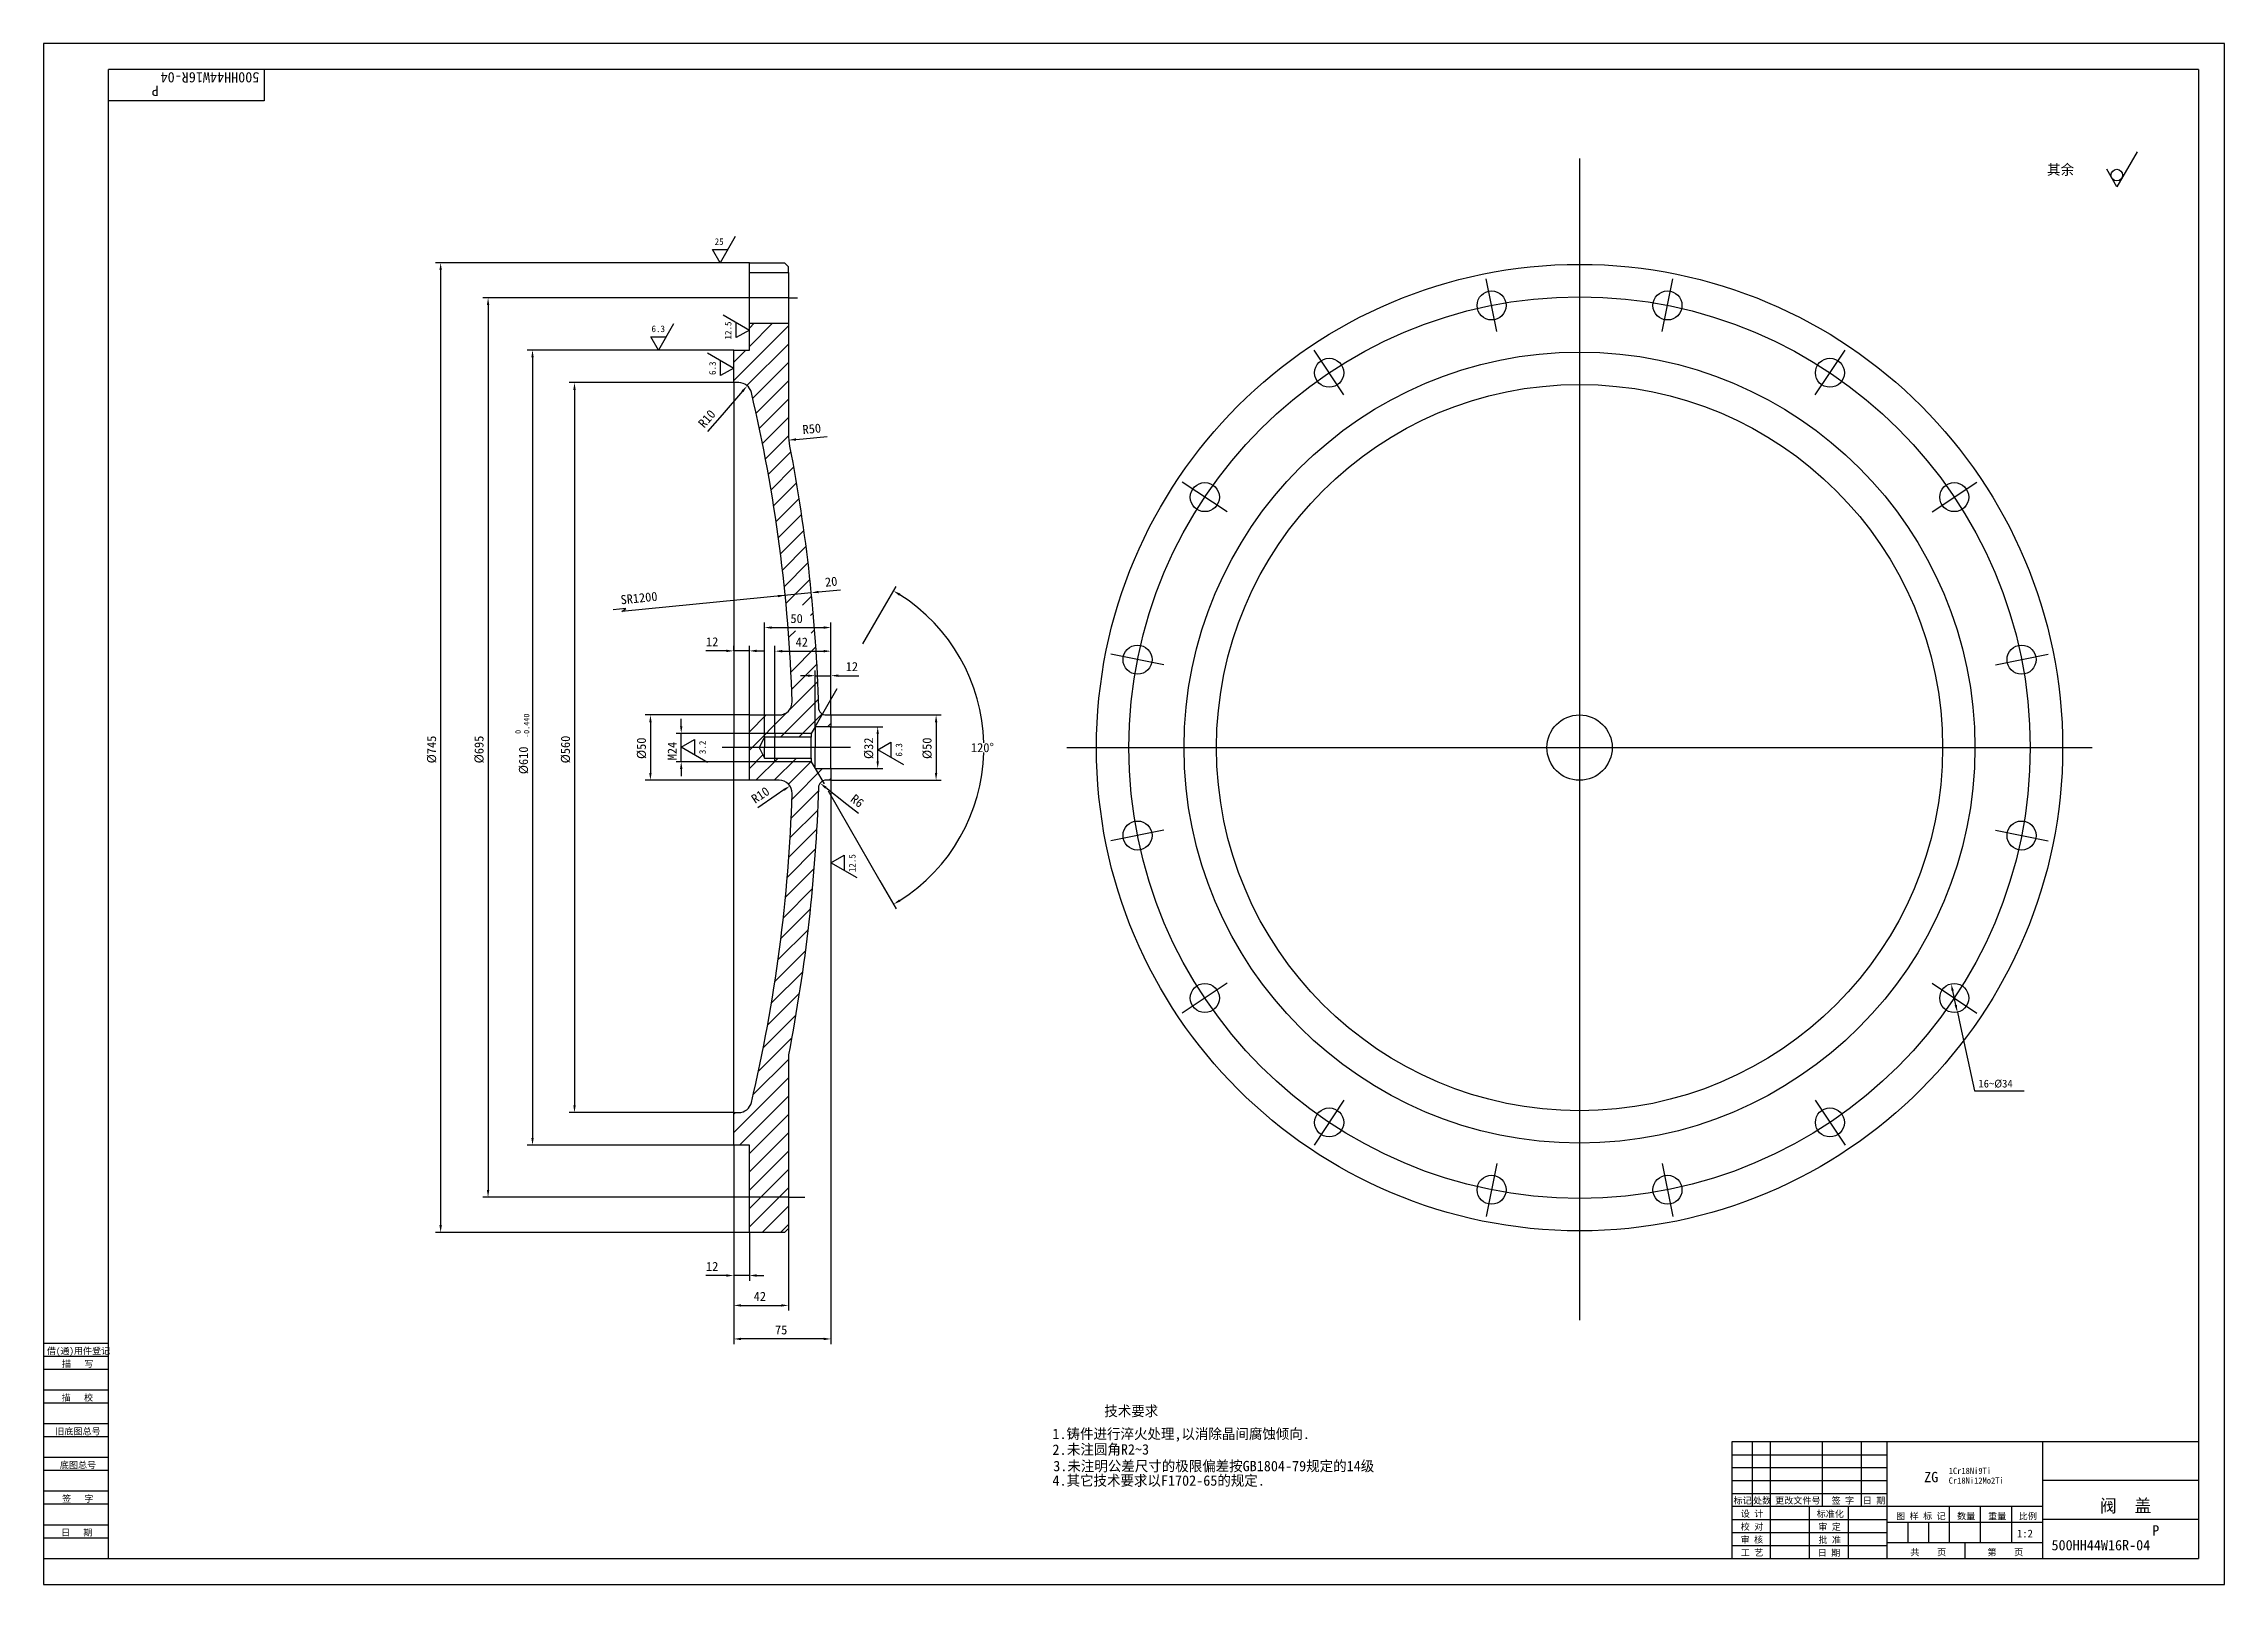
# Model space of a CAD drawing. Header units: metres. Extents: x 0 to 841, y 0 to 594.
import ezdxf

# ---------------------------------------------------------------- set-up
doc = ezdxf.new("R2010")
doc.units = ezdxf.units.M
for name, color, linetype in [('C', 6, 'Continuous'), ('D', 1, 'Continuous'), ('FL', 5, 'Continuous'), ('HA', 5, 'Continuous'), ('T', 7, 'Continuous'), ('TL', 4, 'Continuous')]:
    doc.layers.add(name, color=color, linetype=linetype)

# ---------------------------------------------------------------- blocks, each defined once
blk = doc.blocks.new('DAT')
at = {"layer": 'D'}
for s, p in [('         技术要求', (35.81, 32.99)), ('1.铸件进行淬火处理,以消除晶间腐蚀倾向.', (40.3, 24.18)), ('2.', (40.3, 18.07)), ('未注圆角R2%%1263', (45.89, 18.18)), ('4.其它技术要求以F1702-65的规定.', (40.3, 6.18)), ('3.未注明公差尺寸的极限偏差按GB1804-79规定的14级', (40.62, 11.76))]:
    blk.add_text(s, height=4, dxfattribs=at).set_placement(p)
blk = doc.blocks.new('TUKUN1')
at = {"layer": 'FL'}
for p, q in [((841, 594), (0, 594)), ((0, 594), (0, 0)), ((841, 0), (841, 594)), ((0, 83), (25, 83)), ((0, 75), (25, 75)), ((0, 70), (25, 70)), ((0, 62), (25, 62)), ((0, 57), (25, 57)), ((659, 30), (659, 55)), ((666, 10), (666, 55)), ((686, 30), (686, 55)), ((701, 30), (701, 55)), ((0, 49), (25, 49)), ((0, 44), (25, 44)), ((651, 50), (711, 50)), ((651, 45), (711, 45)), ((0, 36), (25, 36)), ((651, 40), (711, 40)), ((651, 35), (711, 35)), ((0, 31), (25, 31)), ((696, 10), (696, 30)), ((0, 23), (25, 23)), ((0, 18), (25, 18)), ((651, 25), (711, 25)), ((651, 20), (711, 20)), ((651, 15), (711, 15)), ((0, 0), (841, 0))]:
    blk.add_line(p, q, dxfattribs=at)
at = {"layer": 'TL'}
for p, q in [((831, 584), (25, 584)), ((25, 10), (25, 584)), ((85, 584), (85, 572)), ((831, 584), (831, 10)), ((85, 572), (25, 572)), ((0, 93), (25, 93)), ((0, 88), (25, 88)), ((831, 55), (651, 55)), ((651, 55), (651, 10)), ((711, 10), (711, 55)), ((771, 10), (771, 55)), ((831, 40), (771, 40)), ((771, 30), (651, 30)), ((681, 10), (681, 30)), ((735, 16), (735, 30)), ((747, 16), (747, 30)), ((759, 16), (759, 30)), ((711, 24), (771, 24)), ((719, 16), (719, 24)), ((727, 16), (727, 24)), ((831, 25), (771, 25)), ((0, 10), (831, 10)), ((771, 16), (711, 16)), ((741, 10), (741, 16))]:
    blk.add_line(p, q, dxfattribs=at)
at = {"layer": 'T'}
for s, p in [('借(通)用件登记', (1.26, 88.76)), ('描   写', (7.09, 83.76)), ('描   校', (6.98, 70.76)), ('旧底图总号', (4.52, 57.76)), ('底图总号', (6.25, 44.76)), ('签   字', (7.1, 31.76)), ('标记', (651.71, 31.07)), ('处数', (659.22, 31.07)), ('更改文件号', (667.75, 31.07)), ('签 字', (689.53, 31.07)), ('日 期', (701.57, 31.07)), ('设 计', (654.5, 25.99)), ('标准化', (683.77, 25.93)), ('图 样 标 记', (714.4, 25.04)), ('数量', (737.92, 25.04)), ('重量', (749.88, 25.04)), ('比例', (761.7, 25.04)), ('日   期', (6.72, 18.76)), ('校 对', (654.48, 20.99)), ('审 核', (654.41, 15.99)), ('批 准', (684.46, 15.93)), ('审 定', (684.39, 20.93)), ('工 艺', (654.52, 10.99)), ('日 期', (684.18, 10.93)), ('共    页', (719.91, 11.13)), ('第    页', (749.62, 11.13))]:
    blk.add_text(s, height=2.5, dxfattribs=at).set_placement(p)

msp = doc.modelspace()

# ---------------------------------------------------------------- linework, layer by layer
for p, q in [((266.13, 464.12), (287.24, 485.23)), ((272.16, 484.29), (274.05, 486.18)), ((272.16, 477.22), (281.12, 486.18)), ((266.13, 471.19), (270.81, 475.87)), ((271.24, 462.16), (287.24, 478.16)), ((273.45, 457.3), (287.24, 471.09)), ((274.76, 451.54), (287.24, 464.01)), ((276.02, 445.73), (287.24, 456.94)), ((277.24, 439.87), (287.24, 449.87)), ((278.4, 433.96), (287.25, 442.81)), ((279.51, 428), (288.12, 436.61)), ((280.56, 421.98), (289.24, 430.66)), ((281.56, 415.91), (290.3, 424.65)), ((282.5, 409.78), (291.31, 418.59)), ((283.39, 403.6), (292.26, 412.47)), ((284.22, 397.35), (293.16, 406.3)), ((284.98, 391.05), (294, 400.07)), ((285.69, 384.68), (294.78, 393.78)), ((286.33, 378.25), (295.5, 387.43)), ((292.72, 377.57), (296.16, 381.02)), ((295.78, 373.56), (296.76, 374.54)), ((287.42, 365.2), (289.9, 367.68)), ((295.96, 366.67), (297.29, 368)), ((288.23, 351.87), (297.75, 361.39)), ((288.52, 345.09), (298.14, 354.71)), ((287.68, 337.18), (298.46, 347.96)), ((284.2, 326.62), (298.71, 341.14)), ((272.16, 321.66), (286.67, 336.17)), ((272.16, 328.73), (278.6, 335.17)), ((291.27, 326.62), (300.25, 335.6)), ((302.36, 330.64), (303.64, 331.93)), ((272.16, 314.59), (277.4, 319.82)), ((274.69, 310.04), (283.23, 318.58)), ((281.76, 310.04), (290.3, 318.58)), ((287.28, 308.5), (296.03, 317.24)), ((288.62, 302.76), (300.42, 314.56)), ((288.32, 295.39), (298.76, 305.84)), ((302.97, 310.04), (303.64, 310.72)), ((287.93, 287.93), (298.52, 298.52)), ((287.44, 280.37), (298.17, 291.1)), ((286.84, 272.7), (297.73, 283.59)), ((286.14, 264.92), (297.19, 275.98)), ((285.31, 257.03), (296.54, 268.26)), ((283.29, 240.86), (294.91, 252.48)), ((284.36, 249.01), (295.78, 260.43)), ((282.07, 232.58), (293.91, 244.41)), ((280.72, 224.15), (292.78, 236.21)), ((279.21, 215.57), (291.51, 227.87)), ((277.53, 206.82), (290.1, 219.39)), ((275.69, 197.91), (288.53, 210.75)), ((273.65, 188.8), (287.24, 202.38)), ((266.13, 174.21), (287.24, 195.31)), ((268.34, 169.34), (287.24, 188.24)), ((266.13, 181.28), (266.76, 181.9)), ((272.16, 166.1), (287.24, 181.17)), ((272.16, 159.03), (287.24, 174.1)), ((272.16, 151.95), (287.24, 167.03)), ((272.16, 144.88), (287.24, 159.96)), ((272.16, 137.81), (287.24, 152.89)), ((277.13, 135.71), (287.24, 145.82)), ((284.21, 135.71), (287.24, 138.74))]:
    msp.add_line(p, q)
at = {"layer": 'C'}
for p, q in [((592.32, 549.67), (592.32, 101.85)), ((560.42, 482.97), (556.37, 503.34)), ((624.22, 482.97), (628.27, 503.34)), ((287.24, 495.97), (268.52, 495.97)), ((287.24, 495.97), (290.7, 495.97)), ((501.48, 458.56), (489.94, 475.83)), ((683.16, 458.56), (694.7, 475.83)), ((456.37, 413.44), (439.1, 424.98)), ((728.27, 413.44), (745.54, 424.98)), ((431.95, 354.5), (411.58, 358.56)), ((752.68, 354.5), (773.06, 358.56)), ((311.22, 322.6), (261.74, 322.6)), ((394.61, 322.6), (790.03, 322.6)), ((431.95, 290.71), (411.58, 286.65)), ((752.68, 290.71), (773.06, 286.65)), ((456.37, 231.76), (439.1, 220.23)), ((728.27, 231.76), (745.54, 220.23)), ((501.48, 186.65), (489.94, 169.38)), ((683.16, 186.65), (694.7, 169.38)), ((560.42, 162.24), (556.37, 141.87)), ((624.22, 162.24), (628.27, 141.87)), ((287.24, 149.24), (266.6, 149.24)), ((287.24, 149.24), (293.62, 149.24))]:
    msp.add_line(p, q, dxfattribs=at)
msp.add_circle((592.32, 322.6), 173.8, dxfattribs=at)
at = {"layer": 'D'}
for p, q in [((807.32, 552.31), (799.51, 538.79)), ((799.51, 538.79), (795.61, 545.55)), ((257.93, 514.57), (263.78, 514.57)), ((260.85, 509.5), (257.93, 514.57)), ((266.71, 519.64), (260.85, 509.5)), ((272.16, 509.5), (151.11, 509.5)), ((153.11, 506.7), (153.11, 138.51)), ((268.52, 495.97), (169.4, 495.97)), ((171.4, 493.17), (171.4, 152.04)), ((262.02, 489.42), (272.16, 483.57)), ((234.18, 480.94), (240.03, 480.94)), ((237.11, 475.87), (234.18, 480.94)), ((242.96, 486.01), (237.11, 475.87)), ((267.09, 480.64), (267.09, 486.5)), ((272.16, 483.57), (267.09, 480.64)), ((266.13, 475.87), (186.54, 475.87)), ((188.54, 473.07), (188.54, 172.14)), ((255.99, 474.78), (266.13, 468.92)), ((261.06, 465.99), (261.06, 471.85)), ((266.13, 463.3), (202.73, 463.3)), ((266.13, 468.92), (261.06, 465.99)), ((204.73, 460.5), (204.73, 184.7)), ((269.51, 459.96), (261.69, 450.92)), ((261.69, 450.92), (256.07, 444.42)), ((290.14, 441.4), (292.93, 441.68)), ((292.93, 441.68), (302.14, 442.58)), ((296.03, 382.31), (222.95, 375.04)), ((298.82, 382.59), (301.61, 382.86)), ((301.61, 382.86), (307.34, 383.43)), ((322.53, 373.95), (328.76, 384.74)), ((224.57, 376.2), (219.6, 375.71)), ((222.95, 375.04), (224.57, 376.2)), ((278.02, 326.62), (278.02, 370.87)), ((303.64, 361.77), (303.64, 370.87)), ((315.98, 362.6), (322.53, 373.95)), ((266.13, 359.88), (266.13, 361.88)), ((272.16, 335.17), (272.16, 361.88)), ((280.82, 368.87), (300.84, 368.87)), ((282.04, 328.05), (282.04, 361.77)), ((303.64, 352.33), (303.64, 361.77)), ((260.53, 359.88), (255.44, 359.88)), ((263.33, 359.88), (260.53, 359.88)), ((272.16, 359.88), (266.13, 359.88)), ((274.96, 359.88), (277.76, 359.88)), ((284.84, 359.77), (300.84, 359.77)), ((294.73, 350.33), (291.93, 350.33)), ((297.53, 330.64), (297.53, 352.33)), ((297.53, 350.33), (303.64, 350.33)), ((297.53, 330.64), (306.06, 345.43)), ((303.64, 335.17), (303.64, 352.33)), ((306.44, 350.33), (309.24, 350.33)), ((309.24, 350.33), (314.33, 350.33)), ((272.16, 335.17), (232.02, 335.17)), ((234.02, 332.37), (234.02, 312.84)), ((282.04, 328.05), (243.89, 328.05)), ((245.89, 330.85), (245.89, 333.65)), ((245.89, 317.16), (245.89, 328.05)), ((303.64, 335.17), (346.18, 335.17)), ((303.64, 330.64), (323.65, 330.64)), ((344.18, 332.37), (344.18, 312.84)), ((245.89, 322.75), (250.96, 325.68)), ((256.03, 316.9), (245.89, 322.75)), ((250.96, 325.68), (250.96, 319.82)), ((321.65, 317.36), (321.65, 327.84)), ((321.65, 321.79), (326.72, 324.72)), ((331.79, 315.94), (321.65, 321.79)), ((326.72, 324.72), (326.72, 318.86)), ((282.04, 317.16), (243.89, 317.16)), ((245.89, 314.36), (245.89, 311.56)), ((297.53, 314.56), (300.98, 308.59)), ((303.64, 314.56), (323.65, 314.56)), ((272.16, 310.04), (232.02, 310.04)), ((282.51, 304.24), (275.4, 299.42)), ((285.5, 306.26), (282.51, 304.24)), ((301.64, 307.16), (309.7, 300.85)), ((302.51, 305.93), (322.53, 271.26)), ((303.64, 310.04), (303.64, 92.62)), ((303.64, 310.04), (346.18, 310.04)), ((309.7, 300.85), (314.24, 297.3)), ((303.64, 278.23), (308.71, 281.16)), ((313.78, 272.37), (303.64, 278.23)), ((308.71, 281.16), (308.71, 275.3)), ((322.53, 271.26), (328.76, 260.47)), ((737.42, 223.31), (736.23, 228.78)), ((738.02, 220.57), (739.21, 215.1)), ((739.21, 215.1), (744.62, 190.26)), ((744.62, 190.26), (759.62, 190.26)), ((759.62, 190.26), (763.81, 190.26)), ((266.13, 181.9), (202.73, 181.9)), ((266.13, 169.34), (186.54, 169.34)), ((266.13, 169.34), (266.13, 117.08)), ((266.6, 149.24), (169.4, 149.24)), ((272.16, 135.71), (151.11, 135.71)), ((272.16, 135.71), (272.16, 117.08)), ((287.24, 137.21), (287.24, 105.55)), ((260.53, 119.08), (255.44, 119.08)), ((263.33, 119.08), (260.53, 119.08)), ((272.16, 119.08), (266.13, 119.08)), ((274.96, 119.08), (277.76, 119.08)), ((266.13, 117.08), (266.13, 105.55)), ((266.13, 105.55), (266.13, 92.62)), ((268.93, 107.55), (284.44, 107.55)), ((300.84, 94.62), (268.93, 94.62))]:
    msp.add_line(p, q, dxfattribs=at)
msp.add_circle((799.51, 543.3), 2.25, dxfattribs=at)
for start, end in [(1.51, 57.7), (302.3, 358.49)]:
    msp.add_arc((292.88, 322.6), 69.75, start, end, dxfattribs=at)
for points in [[(152.64, 506.7), (153.58, 506.7), (153.11, 509.5)], [(170.94, 493.17), (171.87, 493.17), (171.4, 495.97)], [(188.08, 473.07), (189.01, 473.07), (188.54, 475.87)], [(204.27, 460.5), (205.2, 460.5), (204.73, 463.3)], [(269.86, 459.66), (269.16, 460.27), (271.34, 462.08)], [(290.19, 440.94), (290.1, 441.87), (287.36, 441.13)], [(283.21, 380.57), (286.03, 381.31), (283.12, 381.48)], [(298.77, 383.05), (298.87, 382.12), (296.03, 382.31)], [(329.91, 381.16), (330.39, 381.96), (327.76, 383.01)], [(280.82, 369.34), (280.82, 368.4), (278.02, 368.87)], [(300.84, 369.34), (300.84, 368.4), (303.64, 368.87)], [(263.33, 360.35), (263.33, 359.41), (266.13, 359.88)], [(274.96, 360.35), (274.96, 359.41), (272.16, 359.88)], [(284.84, 360.24), (284.84, 359.3), (282.04, 359.77)], [(300.84, 360.24), (300.84, 359.3), (303.64, 359.77)], [(294.73, 350.79), (294.73, 349.86), (297.53, 350.33)], [(306.44, 350.79), (306.44, 349.86), (303.64, 350.33)], [(233.55, 332.37), (234.48, 332.37), (234.02, 335.17)], [(245.42, 330.85), (246.35, 330.85), (245.89, 328.05)], [(321.19, 327.84), (322.12, 327.84), (321.65, 330.64)], [(343.72, 332.37), (344.65, 332.37), (344.18, 335.17)], [(233.55, 312.84), (234.48, 312.84), (234.02, 310.04)], [(245.42, 314.36), (246.35, 314.36), (245.89, 317.16)], [(321.19, 317.36), (322.12, 317.36), (321.65, 314.56)], [(343.72, 312.84), (344.65, 312.84), (344.18, 310.04)], [(285.76, 305.88), (285.24, 306.65), (287.82, 307.83)], [(301.36, 306.79), (301.93, 307.53), (299.44, 308.89)], [(330.39, 263.25), (329.91, 264.05), (327.76, 262.2)], [(735.78, 228.68), (736.69, 228.88), (735.64, 231.52)], [(736.97, 223.21), (737.88, 223.41), (738.02, 220.57)], [(204.27, 184.7), (205.2, 184.7), (204.73, 181.9)], [(188.08, 172.14), (189.01, 172.14), (188.54, 169.34)], [(170.94, 152.04), (171.87, 152.04), (171.4, 149.24)], [(152.64, 138.51), (153.58, 138.51), (153.11, 135.71)], [(263.33, 119.54), (263.33, 118.61), (266.13, 119.08)], [(274.96, 119.54), (274.96, 118.61), (272.16, 119.08)], [(268.93, 108.01), (268.93, 107.08), (266.13, 107.55)], [(284.44, 108.01), (284.44, 107.08), (287.24, 107.55)], [(268.93, 95.09), (268.93, 94.16), (266.13, 94.62)], [(300.84, 95.09), (300.84, 94.16), (303.64, 94.62)]]:
    msp.add_solid(points, dxfattribs=at)
at = {"layer": 'HA'}
for p, q in [((296.03, 328.05), (282.04, 328.05)), ((296.03, 317.16), (282.04, 317.16))]:
    msp.add_line(p, q, dxfattribs=at)
at = {"layer": 'TL'}
for p, q in [((272.16, 505.75), (272.16, 509.5)), ((272.16, 509.5), (285.74, 509.5)), ((272.16, 486.18), (272.16, 505.75)), ((272.16, 505.75), (287.24, 505.75)), ((287.24, 508), (285.74, 509.5)), ((287.24, 505.75), (287.24, 508)), ((287.24, 505.75), (287.24, 486.18)), ((266.13, 463.3), (266.13, 322.6)), ((282.04, 328.05), (282.04, 326.62)), ((297.53, 330.64), (297.53, 322.6)), ((303.64, 314.56), (303.64, 330.64)), ((266.13, 181.9), (266.13, 322.6)), ((278.02, 326.62), (278.02, 322.6)), ((278.02, 318.58), (278.02, 322.6)), ((282.04, 318.58), (282.04, 326.62)), ((296.03, 318.58), (296.03, 326.62)), ((297.53, 314.56), (297.53, 322.6)), ((282.04, 317.16), (282.04, 318.58)), ((266.13, 169.34), (266.13, 181.9)), ((270.15, 169.34), (266.13, 169.34))]:
    msp.add_line(p, q, dxfattribs=at)
msp.add_lwpolyline([(266.13, 475.87), (268.14, 475.87), (270.15, 475.87), (272.16, 475.87), (272.16, 486.18), (287.24, 486.18), (287.24, 443.57, 0.05), (287.71, 438.76, -0.04), (298.8, 338.1, 0.41), (301.81, 335.17), (303.64, 335.17), (303.64, 330.64), (297.53, 330.64), (296.03, 328.05), (296.03, 326.62), (282.04, 326.62), (278.02, 326.62), (276.01, 322.6), (278.02, 318.58), (282.04, 318.58), (296.03, 318.58), (296.03, 317.16), (297.53, 314.56), (303.64, 314.56), (303.64, 310.04), (301.81, 310.04, 0.41), (298.8, 307.1, -0.04), (287.24, 204.09), (287.24, 137.21), (285.74, 135.71), (272.16, 135.71), (272.16, 169.34), (266.13, 169.34), (266.13, 181.9), (268.05, 181.9, 0.35), (272.94, 185.77, 0.05), (288.68, 304.87, 0.42), (283.66, 310.04), (272.16, 310.04), (272.16, 322.6), (272.16, 335.17), (283.66, 335.17, 0.42), (288.68, 340.34, 0.05), (272.94, 459.44, 0.35), (268.05, 463.3), (266.13, 463.3)], format="xyb", close=True, dxfattribs=at)
for centre, radius in [((592.32, 322.6), 186.3), ((558.41, 493.06), 5.6), ((626.23, 493.06), 5.6), ((592.32, 322.6), 152.5), ((495.76, 467.11), 5.6), ((688.88, 467.11), 5.6), ((592.32, 322.6), 140), ((447.81, 419.16), 5.6), ((736.83, 419.16), 5.6), ((421.86, 356.51), 5.6), ((762.78, 356.51), 5.6), ((592.32, 322.6), 12.6), ((421.86, 288.7), 5.6), ((762.78, 288.7), 5.6), ((447.81, 226.05), 5.6), ((736.83, 226.05), 5.6), ((495.76, 178.09), 5.6), ((688.88, 178.09), 5.6), ((558.41, 152.14), 5.6), ((626.23, 152.14), 5.6)]:
    msp.add_circle(centre, radius, dxfattribs=at)

# ---------------------------------------------------------------- block references
at = {"layer": 'D'}
for name, p in [('TUKUN1', (0, 0)), ('DAT', (348.74, 31.86))]:
    msp.add_blockref(name, p, dxfattribs=at)

# ---------------------------------------------------------------- texts
for s, height, rotation, p in [('500HH44W16R-04', 4, 180, (83.2, 582.95)), ('P', 4, 180, (44.39, 577.81)), ('12.5', 2.55, 90, (265.25, 479.93)), ('6.3', 2.55, 90, (259.22, 466.25)), ('R10', 3.5, 49.15, (254.75, 445.57)), ('R50', 3.5, 5.61, (292.85, 443.43)), ('20', 3.5, 5.68, (301.52, 384.61)), ('SR1200', 3.5, 5.68, (222.67, 377.82)), (' 0', 2.1, 90, (183.99, 326.3)), ('-0.440', 2.1, 90, (187.28, 326.3)), ('%%C745', 3.5, 90, (151.36, 316.52)), ('%%C695', 3.5, 90, (169.65, 316.52)), ('%%C610', 3.5, 90, (186.79, 312.35)), ('%%C560', 3.5, 90, (202.98, 316.52)), ('%%C50', 3.5, 90, (232.27, 318.19)), ('M24', 3.5, 90, (244.14, 317.69)), ('3.2', 2.55, 90, (255.35, 320.08)), ('%%C32', 3.5, 90, (319.9, 318.19)), ('6.3', 2.55, 90, (331.12, 319.12)), ('%%C50', 3.5, 90, (342.43, 318.19)), ('R10', 3.5, 34.1, (274.42, 300.87)), ('R6', 3.5, 321.94, (310.85, 302.17)), ('12.5', 2.55, 90, (313.11, 274.59))]:
    msp.add_text(s, height=height, rotation=rotation, dxfattribs=at).set_placement(p)
for s, height, p in [('其余', 4, (772.62, 543.45)), ('25', 2.55, (258.79, 516.41)), ('6.3', 2.55, (234.44, 482.78)), ('50', 3.5, (288, 370.62)), ('12', 3.5, (255.44, 361.63)), ('42', 3.5, (290.01, 361.52)), ('12', 3.5, (309.33, 352.08)), ('120%%d', 3.5, (357.63, 320.85)), ('16%%126%%C34', 3, (746.14, 191.56)), ('12', 3.5, (255.44, 120.83)), ('42', 3.5, (273.85, 109.3)), ('75', 3.5, (282.05, 96.37)), ('ZG', 4, (725.21, 39.37)), ('1Cr18Ni9Ti', 2.4, (734.68, 42.57)), ('Cr18Ni12Mo2Ti', 2.4, (734.68, 38.81)), ('阀  盖', 5, (793, 27.82)), ('1:2', 3, (761.03, 18.09)), ('500HH44W16R-04', 4, (774.32, 13.13)), ('P', 4, (813.17, 18.78))]:
    msp.add_text(s, height=height, dxfattribs=at).set_placement(p)

doc.saveas('drawing.dxf')
